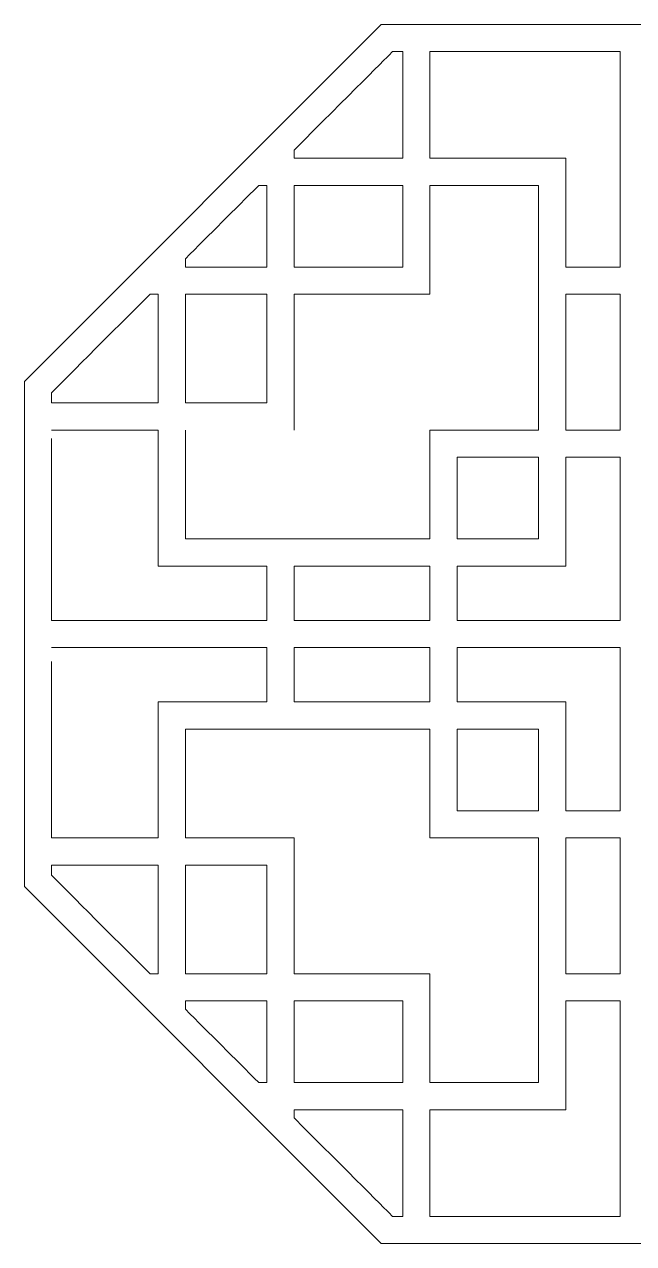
# Model space of a CAD drawing. Header units: centimetres. Extents: x -7.3 to 5.7, y -13.2 to 13.7.
# Drawn here: x -7.33 to -0.8, y -13.25 to -0.2 of the extents above; entities that cross this region are included whole.
import ezdxf

# ---------------------------------------------------------------- set-up
doc = ezdxf.new("R2010")
doc.units = ezdxf.units.CM
doc.header["$MEASUREMENT"] = 0
doc.layers.add('layer 1', color=7, linetype='Continuous')

msp = doc.modelspace()

# ---------------------------------------------------------------- linework, layer by layer
at = {"layer": 'layer 1', "color": 242, "lineweight": 9}
for points, knots in [([(5.72088, -4.02114), (5.72088, -4.02114), (1.89988, -0.20014), (1.89988, -0.20014), (1.89988, -0.20014), (1.89988, -0.20014), (-3.50464, -0.20014), (-3.50464, -0.20014), (-3.50464, -0.20014), (-3.50464, -0.20014), (-7.32564, -4.02114), (-7.32564, -4.02114), (-7.32564, -4.02114), (-7.32564, -4.02114), (-7.32564, -9.42566), (-7.32564, -9.42566), (-7.32564, -9.42566), (-7.32564, -9.42566), (-3.50464, -13.24666), (-3.50464, -13.24666), (-3.50464, -13.24666), (-3.50464, -13.24666), (1.89988, -13.24666), (1.89988, -13.24666), (1.89988, -13.24666), (1.89988, -13.24666), (5.72088, -9.42566), (5.72088, -9.42566), (5.72088, -9.42566), (5.72088, -9.42566), (5.72088, -4.02114), (5.72088, -4.02114), (5.72088, -4.02114), (5.72088, -4.02114), (5.72088, -4.02114), (5.72088, -4.02114)], [0, 0, 0, 0, 0.1, 0.1, 0.1, 0.1, 0.2, 0.2, 0.2, 0.2, 0.3, 0.3, 0.3, 0.3, 0.4, 0.4, 0.4, 0.4, 0.5, 0.5, 0.5, 0.5, 0.6, 0.6, 0.6, 0.6, 0.7, 0.7, 0.7, 0.7, 0.8, 0.8, 0.8, 0.8, 1, 1, 1, 1]), ([(-3.38396, -0.49125), (-3.38396, -0.49125), (-3.37174, -0.49125), (-3.37174, -0.49125), (-3.37174, -0.49125), (-3.37174, -0.49125), (-3.34971, -0.49125), (-3.34971, -0.49125), (-3.34971, -0.49125), (-3.34971, -0.49125), (-3.3171, -0.49125), (-3.3171, -0.49125), (-3.3171, -0.49125), (-3.3171, -0.49125), (-3.2747, -0.49125), (-3.2747, -0.49125), (-3.2747, -0.49125), (-3.2747, -0.49125), (-3.2747, -1.63282), (-3.2747, -1.63282), (-3.2747, -1.63282), (-3.2747, -1.63282), (-4.43829, -1.63282), (-4.43829, -1.63282), (-4.43829, -1.63282), (-4.43829, -1.63282), (-4.43829, -1.54556), (-4.43829, -1.54556), (-4.43829, -1.54556), (-4.43829, -1.54556), (-4.33146, -1.43875), (-4.33146, -1.43875), (-4.33146, -1.43875), (-4.33146, -1.43875), (-4.22872, -1.33601), (-4.22872, -1.33601), (-4.22872, -1.33601), (-4.22872, -1.33601), (-4.13006, -1.23734), (-4.13006, -1.23734), (-4.13006, -1.23734), (-4.13006, -1.23734), (-4.03466, -1.14194), (-4.03466, -1.14194), (-4.03466, -1.14194), (-4.03466, -1.14194), (-3.94496, -1.05142), (-3.94496, -1.05142), (-3.94496, -1.05142), (-3.94496, -1.05142), (-3.85935, -0.96662), (-3.85935, -0.96662), (-3.85935, -0.96662), (-3.85935, -0.96662), (-3.78025, -0.88671), (-3.78025, -0.88671), (-3.78025, -0.88671), (-3.78025, -0.88671), (-3.70605, -0.81332), (-3.70605, -0.81332), (-3.70605, -0.81332), (-3.70605, -0.81332), (-3.63919, -0.74646), (-3.63919, -0.74646), (-3.63919, -0.74646), (-3.63919, -0.74646), (-3.57885, -0.68612), (-3.57885, -0.68612), (-3.57885, -0.68612), (-3.57885, -0.68612), (-3.52503, -0.6323), (-3.52503, -0.6323), (-3.52503, -0.6323), (-3.52503, -0.6323), (-3.48018, -0.58746), (-3.48018, -0.58746), (-3.48018, -0.58746), (-3.48018, -0.58746), (-3.44267, -0.54995), (-3.44267, -0.54995), (-3.44267, -0.54995), (-3.44267, -0.54995), (-3.41414, -0.52141), (-3.41414, -0.52141), (-3.41414, -0.52141), (-3.41414, -0.52141), (-3.39457, -0.50103), (-3.39457, -0.50103), (-3.39457, -0.50103), (-3.39457, -0.50103), (-3.38396, -0.49125), (-3.38396, -0.49125), (-3.38396, -0.49125), (-3.38396, -0.49125), (-3.38396, -0.49125), (-3.38396, -0.49125)], [0, 0, 0, 0, 0.04, 0.04, 0.04, 0.04, 0.08, 0.08, 0.08, 0.08, 0.12, 0.12, 0.12, 0.12, 0.16, 0.16, 0.16, 0.16, 0.2, 0.2, 0.2, 0.2, 0.24, 0.24, 0.24, 0.24, 0.28, 0.28, 0.28, 0.28, 0.32, 0.32, 0.32, 0.32, 0.36, 0.36, 0.36, 0.36, 0.4, 0.4, 0.4, 0.4, 0.44, 0.44, 0.44, 0.44, 0.48, 0.48, 0.48, 0.48, 0.52, 0.52, 0.52, 0.52, 0.56, 0.56, 0.56, 0.56, 0.6, 0.6, 0.6, 0.6, 0.64, 0.64, 0.64, 0.64, 0.68, 0.68, 0.68, 0.68, 0.72, 0.72, 0.72, 0.72, 0.76, 0.76, 0.76, 0.76, 0.8, 0.8, 0.8, 0.8, 0.84, 0.84, 0.84, 0.84, 0.88, 0.88, 0.88, 0.88, 0.92, 0.92, 0.92, 0.92, 1, 1, 1, 1]), ([(-0.94752, -2.7964), (-0.94752, -2.7964), (-1.52972, -2.7964), (-1.52972, -2.7964), (-1.52972, -2.7964), (-1.52972, -2.7964), (-1.52972, -1.63282), (-1.52972, -1.63282), (-1.52972, -1.63282), (-1.52972, -1.63282), (-2.9836, -1.63282), (-2.9836, -1.63282), (-2.9836, -1.63282), (-2.9836, -1.63282), (-2.9836, -0.49125), (-2.9836, -0.49125), (-2.9836, -0.49125), (-2.9836, -0.49125), (-2.89472, -0.49125), (-2.89472, -0.49125), (-2.89472, -0.49125), (-2.89472, -0.49125), (-2.7985, -0.49125), (-2.7985, -0.49125), (-2.7985, -0.49125), (-2.7985, -0.49125), (-2.69576, -0.49125), (-2.69576, -0.49125), (-2.69576, -0.49125), (-2.69576, -0.49125), (-2.58649, -0.49125), (-2.58649, -0.49125), (-2.58649, -0.49125), (-2.58649, -0.49125), (-2.47153, -0.49125), (-2.47153, -0.49125), (-2.47153, -0.49125), (-2.47153, -0.49125), (-2.35085, -0.49125), (-2.35085, -0.49125), (-2.35085, -0.49125), (-2.35085, -0.49125), (-2.22527, -0.49125), (-2.22527, -0.49125), (-2.22527, -0.49125), (-2.22527, -0.49125), (-2.09562, -0.49125), (-2.09562, -0.49125), (-2.09562, -0.49125), (-2.09562, -0.49125), (-1.96189, -0.49125), (-1.96189, -0.49125), (-1.96189, -0.49125), (-1.96189, -0.49125), (-1.82409, -0.49125), (-1.82409, -0.49125), (-1.82409, -0.49125), (-1.82409, -0.49125), (-1.68302, -0.49125), (-1.68302, -0.49125), (-1.68302, -0.49125), (-1.68302, -0.49125), (-1.53951, -0.49125), (-1.53951, -0.49125), (-1.53951, -0.49125), (-1.53951, -0.49125), (-1.39437, -0.49125), (-1.39437, -0.49125), (-1.39437, -0.49125), (-1.39437, -0.49125), (-1.24678, -0.49125), (-1.24678, -0.49125), (-1.24678, -0.49125), (-1.24678, -0.49125), (-1.09756, -0.49125), (-1.09756, -0.49125), (-1.09756, -0.49125), (-1.09756, -0.49125), (-0.94752, -0.49125), (-0.94752, -0.49125), (-0.94752, -0.49125), (-0.94752, -0.49125), (-0.94752, -2.7964), (-0.94752, -2.7964), (-0.94752, -2.7964), (-0.94752, -2.7964), (-0.94752, -2.7964), (-0.94752, -2.7964)], [0, 0, 0, 0, 0.04347826, 0.04347826, 0.04347826, 0.04347826, 0.08695652, 0.08695652, 0.08695652, 0.08695652, 0.13043478, 0.13043478, 0.13043478, 0.13043478, 0.17391304, 0.17391304, 0.17391304, 0.17391304, 0.2173913, 0.2173913, 0.2173913, 0.2173913, 0.26086957, 0.26086957, 0.26086957, 0.26086957, 0.30434783, 0.30434783, 0.30434783, 0.30434783, 0.34782609, 0.34782609, 0.34782609, 0.34782609, 0.39130435, 0.39130435, 0.39130435, 0.39130435, 0.43478261, 0.43478261, 0.43478261, 0.43478261, 0.47826087, 0.47826087, 0.47826087, 0.47826087, 0.52173913, 0.52173913, 0.52173913, 0.52173913, 0.56521739, 0.56521739, 0.56521739, 0.56521739, 0.60869565, 0.60869565, 0.60869565, 0.60869565, 0.65217391, 0.65217391, 0.65217391, 0.65217391, 0.69565217, 0.69565217, 0.69565217, 0.69565217, 0.73913043, 0.73913043, 0.73913043, 0.73913043, 0.7826087, 0.7826087, 0.7826087, 0.7826087, 0.82608696, 0.82608696, 0.82608696, 0.82608696, 0.86956522, 0.86956522, 0.86956522, 0.86956522, 0.91304348, 0.91304348, 0.91304348, 0.91304348, 1, 1, 1, 1]), ([(-4.81664, -1.92391), (-4.81664, -1.92391), (-4.72938, -1.92391), (-4.72938, -1.92391), (-4.72938, -1.92391), (-4.72938, -1.92391), (-4.72938, -2.7964), (-4.72938, -2.7964), (-4.72938, -2.7964), (-4.72938, -2.7964), (-5.60187, -2.7964), (-5.60187, -2.7964), (-5.60187, -2.7964), (-5.60187, -2.7964), (-5.60187, -2.70915), (-5.60187, -2.70915), (-5.60187, -2.70915), (-5.60187, -2.70915), (-5.55294, -2.66023), (-5.55294, -2.66023), (-5.55294, -2.66023), (-5.55294, -2.66023), (-5.50484, -2.6113), (-5.50484, -2.6113), (-5.50484, -2.6113), (-5.50484, -2.6113), (-5.45592, -2.56238), (-5.45592, -2.56238), (-5.45592, -2.56238), (-5.45592, -2.56238), (-5.40617, -2.51346), (-5.40617, -2.51346), (-5.40617, -2.51346), (-5.40617, -2.51346), (-5.35725, -2.46453), (-5.35725, -2.46453), (-5.35725, -2.46453), (-5.35725, -2.46453), (-5.30832, -2.41478), (-5.30832, -2.41478), (-5.30832, -2.41478), (-5.30832, -2.41478), (-5.25859, -2.36586), (-5.25859, -2.36586), (-5.25859, -2.36586), (-5.25859, -2.36586), (-5.20966, -2.31613), (-5.20966, -2.31613), (-5.20966, -2.31613), (-5.20966, -2.31613), (-5.15992, -2.2672), (-5.15992, -2.2672), (-5.15992, -2.2672), (-5.15992, -2.2672), (-5.11018, -2.21746), (-5.11018, -2.21746), (-5.11018, -2.21746), (-5.11018, -2.21746), (-5.06126, -2.16853), (-5.06126, -2.16853), (-5.06126, -2.16853), (-5.06126, -2.16853), (-5.01234, -2.1188), (-5.01234, -2.1188), (-5.01234, -2.1188), (-5.01234, -2.1188), (-4.96341, -2.06987), (-4.96341, -2.06987), (-4.96341, -2.06987), (-4.96341, -2.06987), (-4.91449, -2.02095), (-4.91449, -2.02095), (-4.91449, -2.02095), (-4.91449, -2.02095), (-4.86556, -1.97283), (-4.86556, -1.97283), (-4.86556, -1.97283), (-4.86556, -1.97283), (-4.81664, -1.92391), (-4.81664, -1.92391), (-4.81664, -1.92391), (-4.81664, -1.92391), (-4.81664, -1.92391), (-4.81664, -1.92391)], [0, 0, 0, 0, 0.04545455, 0.04545455, 0.04545455, 0.04545455, 0.09090909, 0.09090909, 0.09090909, 0.09090909, 0.13636364, 0.13636364, 0.13636364, 0.13636364, 0.18181818, 0.18181818, 0.18181818, 0.18181818, 0.22727273, 0.22727273, 0.22727273, 0.22727273, 0.27272727, 0.27272727, 0.27272727, 0.27272727, 0.31818182, 0.31818182, 0.31818182, 0.31818182, 0.36363636, 0.36363636, 0.36363636, 0.36363636, 0.40909091, 0.40909091, 0.40909091, 0.40909091, 0.45454545, 0.45454545, 0.45454545, 0.45454545, 0.5, 0.5, 0.5, 0.5, 0.54545455, 0.54545455, 0.54545455, 0.54545455, 0.59090909, 0.59090909, 0.59090909, 0.59090909, 0.63636364, 0.63636364, 0.63636364, 0.63636364, 0.68181818, 0.68181818, 0.68181818, 0.68181818, 0.72727273, 0.72727273, 0.72727273, 0.72727273, 0.77272727, 0.77272727, 0.77272727, 0.77272727, 0.81818182, 0.81818182, 0.81818182, 0.81818182, 0.86363636, 0.86363636, 0.86363636, 0.86363636, 0.90909091, 0.90909091, 0.90909091, 0.90909091, 1, 1, 1, 1]), ([(-4.43829, -4.54219), (-4.43829, -4.54219), (-4.43829, -4.54219), (-4.43829, -4.54219), (-4.43829, -4.54219), (-4.43829, -4.54219), (-4.43829, -3.0875), (-4.43829, -3.0875), (-4.43829, -3.0875), (-4.43829, -3.0875), (-2.9836, -3.0875), (-2.9836, -3.0875), (-2.9836, -3.0875), (-2.9836, -3.0875), (-2.9836, -1.92391), (-2.9836, -1.92391), (-2.9836, -1.92391), (-2.9836, -1.92391), (-1.82083, -1.92391), (-1.82083, -1.92391), (-1.82083, -1.92391), (-1.82083, -1.92391), (-1.82083, -4.54219), (-1.82083, -4.54219), (-1.82083, -4.54219), (-1.82083, -4.54219), (-2.9836, -4.54219), (-2.9836, -4.54219), (-2.9836, -4.54219), (-2.9836, -4.54219), (-2.9836, -5.70496), (-2.9836, -5.70496), (-2.9836, -5.70496), (-2.9836, -5.70496), (-5.60187, -5.70496), (-5.60187, -5.70496), (-5.60187, -5.70496), (-5.60187, -5.70496), (-5.60187, -4.54219), (-5.60187, -4.54219)], [0, 0, 0, 0, 0.09090909, 0.09090909, 0.09090909, 0.09090909, 0.18181818, 0.18181818, 0.18181818, 0.18181818, 0.27272727, 0.27272727, 0.27272727, 0.27272727, 0.36363636, 0.36363636, 0.36363636, 0.36363636, 0.45454545, 0.45454545, 0.45454545, 0.45454545, 0.54545455, 0.54545455, 0.54545455, 0.54545455, 0.63636364, 0.63636364, 0.63636364, 0.63636364, 0.72727273, 0.72727273, 0.72727273, 0.72727273, 0.81818182, 0.81818182, 0.81818182, 0.81818182, 1, 1, 1, 1]), ([(-4.43829, -1.92391), (-4.43829, -1.92391), (-3.2747, -1.92391), (-3.2747, -1.92391), (-3.2747, -1.92391), (-3.2747, -1.92391), (-3.2747, -2.7964), (-3.2747, -2.7964), (-3.2747, -2.7964), (-3.2747, -2.7964), (-4.43829, -2.7964), (-4.43829, -2.7964), (-4.43829, -2.7964), (-4.43829, -2.7964), (-4.43829, -1.92391), (-4.43829, -1.92391), (-4.43829, -1.92391), (-4.43829, -1.92391), (-4.43829, -1.92391), (-4.43829, -1.92391)], [0, 0, 0, 0, 0.16666667, 0.16666667, 0.16666667, 0.16666667, 0.33333333, 0.33333333, 0.33333333, 0.33333333, 0.5, 0.5, 0.5, 0.5, 0.66666667, 0.66666667, 0.66666667, 0.66666667, 1, 1, 1, 1]), ([(-7.03455, -4.14182), (-7.03455, -4.14182), (-7.02476, -4.13122), (-7.02476, -4.13122), (-7.02476, -4.13122), (-7.02476, -4.13122), (-7.00437, -4.11165), (-7.00437, -4.11165), (-7.00437, -4.11165), (-7.00437, -4.11165), (-6.97584, -4.08311), (-6.97584, -4.08311), (-6.97584, -4.08311), (-6.97584, -4.08311), (-6.93833, -4.0456), (-6.93833, -4.0456), (-6.93833, -4.0456), (-6.93833, -4.0456), (-6.89347, -3.99994), (-6.89347, -3.99994), (-6.89347, -3.99994), (-6.89347, -3.99994), (-6.83966, -3.94694), (-6.83966, -3.94694), (-6.83966, -3.94694), (-6.83966, -3.94694), (-6.77932, -3.8866), (-6.77932, -3.8866), (-6.77932, -3.8866), (-6.77932, -3.8866), (-6.71245, -3.81974), (-6.71245, -3.81974), (-6.71245, -3.81974), (-6.71245, -3.81974), (-6.63907, -3.74553), (-6.63907, -3.74553), (-6.63907, -3.74553), (-6.63907, -3.74553), (-6.55916, -3.66644), (-6.55916, -3.66644), (-6.55916, -3.66644), (-6.55916, -3.66644), (-6.47435, -3.58082), (-6.47435, -3.58082), (-6.47435, -3.58082), (-6.47435, -3.58082), (-6.38385, -3.49112), (-6.38385, -3.49112), (-6.38385, -3.49112), (-6.38385, -3.49112), (-6.28844, -3.39573), (-6.28844, -3.39573), (-6.28844, -3.39573), (-6.28844, -3.39573), (-6.18978, -3.29706), (-6.18978, -3.29706), (-6.18978, -3.29706), (-6.18978, -3.29706), (-6.08704, -3.19351), (-6.08704, -3.19351), (-6.08704, -3.19351), (-6.08704, -3.19351), (-5.98022, -3.0875), (-5.98022, -3.0875), (-5.98022, -3.0875), (-5.98022, -3.0875), (-5.89298, -3.0875), (-5.89298, -3.0875), (-5.89298, -3.0875), (-5.89298, -3.0875), (-5.89298, -4.25108), (-5.89298, -4.25108), (-5.89298, -4.25108), (-5.89298, -4.25108), (-7.03455, -4.25108), (-7.03455, -4.25108), (-7.03455, -4.25108), (-7.03455, -4.25108), (-7.03455, -4.20868), (-7.03455, -4.20868), (-7.03455, -4.20868), (-7.03455, -4.20868), (-7.03455, -4.17607), (-7.03455, -4.17607), (-7.03455, -4.17607), (-7.03455, -4.17607), (-7.03455, -4.15406), (-7.03455, -4.15406), (-7.03455, -4.15406), (-7.03455, -4.15406), (-7.03455, -4.14182), (-7.03455, -4.14182), (-7.03455, -4.14182), (-7.03455, -4.14182), (-7.03455, -4.14182), (-7.03455, -4.14182)], [0, 0, 0, 0, 0.04, 0.04, 0.04, 0.04, 0.08, 0.08, 0.08, 0.08, 0.12, 0.12, 0.12, 0.12, 0.16, 0.16, 0.16, 0.16, 0.2, 0.2, 0.2, 0.2, 0.24, 0.24, 0.24, 0.24, 0.28, 0.28, 0.28, 0.28, 0.32, 0.32, 0.32, 0.32, 0.36, 0.36, 0.36, 0.36, 0.4, 0.4, 0.4, 0.4, 0.44, 0.44, 0.44, 0.44, 0.48, 0.48, 0.48, 0.48, 0.52, 0.52, 0.52, 0.52, 0.56, 0.56, 0.56, 0.56, 0.6, 0.6, 0.6, 0.6, 0.64, 0.64, 0.64, 0.64, 0.68, 0.68, 0.68, 0.68, 0.72, 0.72, 0.72, 0.72, 0.76, 0.76, 0.76, 0.76, 0.8, 0.8, 0.8, 0.8, 0.84, 0.84, 0.84, 0.84, 0.88, 0.88, 0.88, 0.88, 0.92, 0.92, 0.92, 0.92, 1, 1, 1, 1]), ([(-4.72938, -4.25108), (-4.72938, -4.25108), (-5.60187, -4.25108), (-5.60187, -4.25108), (-5.60187, -4.25108), (-5.60187, -4.25108), (-5.60187, -3.0875), (-5.60187, -3.0875), (-5.60187, -3.0875), (-5.60187, -3.0875), (-4.72938, -3.0875), (-4.72938, -3.0875), (-4.72938, -3.0875), (-4.72938, -3.0875), (-4.72938, -4.25108), (-4.72938, -4.25108), (-4.72938, -4.25108), (-4.72938, -4.25108), (-4.72938, -4.25108), (-4.72938, -4.25108)], [0, 0, 0, 0, 0.16666667, 0.16666667, 0.16666667, 0.16666667, 0.33333333, 0.33333333, 0.33333333, 0.33333333, 0.5, 0.5, 0.5, 0.5, 0.66666667, 0.66666667, 0.66666667, 0.66666667, 1, 1, 1, 1]), ([(-0.94752, -4.54219), (-0.94752, -4.54219), (-1.52972, -4.54219), (-1.52972, -4.54219), (-1.52972, -4.54219), (-1.52972, -4.54219), (-1.52972, -3.0875), (-1.52972, -3.0875), (-1.52972, -3.0875), (-1.52972, -3.0875), (-0.94752, -3.0875), (-0.94752, -3.0875), (-0.94752, -3.0875), (-0.94752, -3.0875), (-0.94752, -4.54219), (-0.94752, -4.54219), (-0.94752, -4.54219), (-0.94752, -4.54219), (-0.94752, -4.54219), (-0.94752, -4.54219)], [0, 0, 0, 0, 0.16666667, 0.16666667, 0.16666667, 0.16666667, 0.33333333, 0.33333333, 0.33333333, 0.33333333, 0.5, 0.5, 0.5, 0.5, 0.66666667, 0.66666667, 0.66666667, 0.66666667, 1, 1, 1, 1]), ([(-7.03455, -4.54219), (-7.03455, -4.54219), (-5.89298, -4.54219), (-5.89298, -4.54219), (-5.89298, -4.54219), (-5.89298, -4.54219), (-5.89298, -5.99605), (-5.89298, -5.99605), (-5.89298, -5.99605), (-5.89298, -5.99605), (-4.72938, -5.99605), (-4.72938, -5.99605), (-4.72938, -5.99605), (-4.72938, -5.99605), (-4.72938, -6.57826), (-4.72938, -6.57826), (-4.72938, -6.57826), (-4.72938, -6.57826), (-7.03455, -6.57826), (-7.03455, -6.57826), (-7.03455, -6.57826), (-7.03455, -6.57826), (-7.03455, -6.42822), (-7.03455, -6.42822), (-7.03455, -6.42822), (-7.03455, -6.42822), (-7.03455, -6.27901), (-7.03455, -6.27901), (-7.03455, -6.27901), (-7.03455, -6.27901), (-7.03455, -6.13141), (-7.03455, -6.13141), (-7.03455, -6.13141), (-7.03455, -6.13141), (-7.03455, -5.98627), (-7.03455, -5.98627), (-7.03455, -5.98627), (-7.03455, -5.98627), (-7.03455, -5.84276), (-7.03455, -5.84276), (-7.03455, -5.84276), (-7.03455, -5.84276), (-7.03455, -5.7017), (-7.03455, -5.7017), (-7.03455, -5.7017), (-7.03455, -5.7017), (-7.03455, -5.56389), (-7.03455, -5.56389), (-7.03455, -5.56389), (-7.03455, -5.56389), (-7.03455, -5.43016), (-7.03455, -5.43016), (-7.03455, -5.43016), (-7.03455, -5.43016), (-7.03455, -5.30052), (-7.03455, -5.30052), (-7.03455, -5.30052), (-7.03455, -5.30052), (-7.03455, -5.17495), (-7.03455, -5.17495), (-7.03455, -5.17495), (-7.03455, -5.17495), (-7.03455, -5.05427), (-7.03455, -5.05427), (-7.03455, -5.05427), (-7.03455, -5.05427), (-7.03455, -4.93929), (-7.03455, -4.93929), (-7.03455, -4.93929), (-7.03455, -4.93929), (-7.03455, -4.83002), (-7.03455, -4.83002), (-7.03455, -4.83002), (-7.03455, -4.83002), (-7.03455, -4.72728), (-7.03455, -4.72728), (-7.03455, -4.72728), (-7.03455, -4.72728), (-7.03455, -4.63106), (-7.03455, -4.63106)], [0, 0, 0, 0, 0.04761905, 0.04761905, 0.04761905, 0.04761905, 0.0952381, 0.0952381, 0.0952381, 0.0952381, 0.14285714, 0.14285714, 0.14285714, 0.14285714, 0.19047619, 0.19047619, 0.19047619, 0.19047619, 0.23809524, 0.23809524, 0.23809524, 0.23809524, 0.28571429, 0.28571429, 0.28571429, 0.28571429, 0.33333333, 0.33333333, 0.33333333, 0.33333333, 0.38095238, 0.38095238, 0.38095238, 0.38095238, 0.42857143, 0.42857143, 0.42857143, 0.42857143, 0.47619048, 0.47619048, 0.47619048, 0.47619048, 0.52380952, 0.52380952, 0.52380952, 0.52380952, 0.57142857, 0.57142857, 0.57142857, 0.57142857, 0.61904762, 0.61904762, 0.61904762, 0.61904762, 0.66666667, 0.66666667, 0.66666667, 0.66666667, 0.71428571, 0.71428571, 0.71428571, 0.71428571, 0.76190476, 0.76190476, 0.76190476, 0.76190476, 0.80952381, 0.80952381, 0.80952381, 0.80952381, 0.85714286, 0.85714286, 0.85714286, 0.85714286, 0.9047619, 0.9047619, 0.9047619, 0.9047619, 1, 1, 1, 1]), ([(-1.52972, -5.99605), (-1.52972, -5.99605), (-1.52972, -5.99605), (-1.52972, -5.99605), (-1.52972, -5.99605), (-1.52972, -5.99605), (-1.52972, -4.83247), (-1.52972, -4.83247), (-1.52972, -4.83247), (-1.52972, -4.83247), (-0.94752, -4.83247), (-0.94752, -4.83247), (-0.94752, -4.83247), (-0.94752, -4.83247), (-0.94752, -6.57826), (-0.94752, -6.57826), (-0.94752, -6.57826), (-0.94752, -6.57826), (-2.69332, -6.57826), (-2.69332, -6.57826), (-2.69332, -6.57826), (-2.69332, -6.57826), (-2.69332, -5.99605), (-2.69332, -5.99605), (-2.69332, -5.99605), (-2.69332, -5.99605), (-1.52972, -5.99605), (-1.52972, -5.99605), (-1.52972, -5.99605), (-1.52972, -5.99605), (-1.52972, -5.99605), (-1.52972, -5.99605)], [0, 0, 0, 0, 0.11111111, 0.11111111, 0.11111111, 0.11111111, 0.22222222, 0.22222222, 0.22222222, 0.22222222, 0.33333333, 0.33333333, 0.33333333, 0.33333333, 0.44444444, 0.44444444, 0.44444444, 0.44444444, 0.55555556, 0.55555556, 0.55555556, 0.55555556, 0.66666667, 0.66666667, 0.66666667, 0.66666667, 0.77777778, 0.77777778, 0.77777778, 0.77777778, 1, 1, 1, 1]), ([(-2.69332, -5.70496), (-2.69332, -5.70496), (-2.69332, -4.83247), (-2.69332, -4.83247), (-2.69332, -4.83247), (-2.69332, -4.83247), (-1.82083, -4.83247), (-1.82083, -4.83247), (-1.82083, -4.83247), (-1.82083, -4.83247), (-1.82083, -5.70496), (-1.82083, -5.70496), (-1.82083, -5.70496), (-1.82083, -5.70496), (-2.69332, -5.70496), (-2.69332, -5.70496), (-2.69332, -5.70496), (-2.69332, -5.70496), (-2.69332, -5.70496), (-2.69332, -5.70496)], [0, 0, 0, 0, 0.16666667, 0.16666667, 0.16666667, 0.16666667, 0.33333333, 0.33333333, 0.33333333, 0.33333333, 0.5, 0.5, 0.5, 0.5, 0.66666667, 0.66666667, 0.66666667, 0.66666667, 1, 1, 1, 1]), ([(-2.9836, -5.99605), (-2.9836, -5.99605), (-2.9836, -6.57826), (-2.9836, -6.57826), (-2.9836, -6.57826), (-2.9836, -6.57826), (-4.43829, -6.57826), (-4.43829, -6.57826), (-4.43829, -6.57826), (-4.43829, -6.57826), (-4.43829, -5.99605), (-4.43829, -5.99605), (-4.43829, -5.99605), (-4.43829, -5.99605), (-2.9836, -5.99605), (-2.9836, -5.99605), (-2.9836, -5.99605), (-2.9836, -5.99605), (-2.9836, -5.99605), (-2.9836, -5.99605)], [0, 0, 0, 0, 0.16666667, 0.16666667, 0.16666667, 0.16666667, 0.33333333, 0.33333333, 0.33333333, 0.33333333, 0.5, 0.5, 0.5, 0.5, 0.66666667, 0.66666667, 0.66666667, 0.66666667, 1, 1, 1, 1]), ([(-7.03455, -6.86854), (-7.03455, -6.86854), (-4.72938, -6.86854), (-4.72938, -6.86854), (-4.72938, -6.86854), (-4.72938, -6.86854), (-4.72938, -7.45074), (-4.72938, -7.45074), (-4.72938, -7.45074), (-4.72938, -7.45074), (-5.89298, -7.45074), (-5.89298, -7.45074), (-5.89298, -7.45074), (-5.89298, -7.45074), (-5.89298, -8.90462), (-5.89298, -8.90462), (-5.89298, -8.90462), (-5.89298, -8.90462), (-7.03455, -8.90462), (-7.03455, -8.90462), (-7.03455, -8.90462), (-7.03455, -8.90462), (-7.03455, -8.81573), (-7.03455, -8.81573), (-7.03455, -8.81573), (-7.03455, -8.81573), (-7.03455, -8.71952), (-7.03455, -8.71952), (-7.03455, -8.71952), (-7.03455, -8.71952), (-7.03455, -8.61677), (-7.03455, -8.61677), (-7.03455, -8.61677), (-7.03455, -8.61677), (-7.03455, -8.50751), (-7.03455, -8.50751), (-7.03455, -8.50751), (-7.03455, -8.50751), (-7.03455, -8.39254), (-7.03455, -8.39254), (-7.03455, -8.39254), (-7.03455, -8.39254), (-7.03455, -8.27186), (-7.03455, -8.27186), (-7.03455, -8.27186), (-7.03455, -8.27186), (-7.03455, -8.14629), (-7.03455, -8.14629), (-7.03455, -8.14629), (-7.03455, -8.14629), (-7.03455, -8.01663), (-7.03455, -8.01663), (-7.03455, -8.01663), (-7.03455, -8.01663), (-7.03455, -7.88291), (-7.03455, -7.88291), (-7.03455, -7.88291), (-7.03455, -7.88291), (-7.03455, -7.74511), (-7.03455, -7.74511), (-7.03455, -7.74511), (-7.03455, -7.74511), (-7.03455, -7.60404), (-7.03455, -7.60404), (-7.03455, -7.60404), (-7.03455, -7.60404), (-7.03455, -7.46053), (-7.03455, -7.46053), (-7.03455, -7.46053), (-7.03455, -7.46053), (-7.03455, -7.31538), (-7.03455, -7.31538), (-7.03455, -7.31538), (-7.03455, -7.31538), (-7.03455, -7.1678), (-7.03455, -7.1678), (-7.03455, -7.1678), (-7.03455, -7.1678), (-7.03455, -7.01858), (-7.03455, -7.01858)], [0, 0, 0, 0, 0.04761905, 0.04761905, 0.04761905, 0.04761905, 0.0952381, 0.0952381, 0.0952381, 0.0952381, 0.14285714, 0.14285714, 0.14285714, 0.14285714, 0.19047619, 0.19047619, 0.19047619, 0.19047619, 0.23809524, 0.23809524, 0.23809524, 0.23809524, 0.28571429, 0.28571429, 0.28571429, 0.28571429, 0.33333333, 0.33333333, 0.33333333, 0.33333333, 0.38095238, 0.38095238, 0.38095238, 0.38095238, 0.42857143, 0.42857143, 0.42857143, 0.42857143, 0.47619048, 0.47619048, 0.47619048, 0.47619048, 0.52380952, 0.52380952, 0.52380952, 0.52380952, 0.57142857, 0.57142857, 0.57142857, 0.57142857, 0.61904762, 0.61904762, 0.61904762, 0.61904762, 0.66666667, 0.66666667, 0.66666667, 0.66666667, 0.71428571, 0.71428571, 0.71428571, 0.71428571, 0.76190476, 0.76190476, 0.76190476, 0.76190476, 0.80952381, 0.80952381, 0.80952381, 0.80952381, 0.85714286, 0.85714286, 0.85714286, 0.85714286, 0.9047619, 0.9047619, 0.9047619, 0.9047619, 1, 1, 1, 1]), ([(-2.9836, -6.86854), (-2.9836, -6.86854), (-2.9836, -7.45074), (-2.9836, -7.45074), (-2.9836, -7.45074), (-2.9836, -7.45074), (-4.43829, -7.45074), (-4.43829, -7.45074), (-4.43829, -7.45074), (-4.43829, -7.45074), (-4.43829, -6.86854), (-4.43829, -6.86854), (-4.43829, -6.86854), (-4.43829, -6.86854), (-2.9836, -6.86854), (-2.9836, -6.86854), (-2.9836, -6.86854), (-2.9836, -6.86854), (-2.9836, -6.86854), (-2.9836, -6.86854)], [0, 0, 0, 0, 0.16666667, 0.16666667, 0.16666667, 0.16666667, 0.33333333, 0.33333333, 0.33333333, 0.33333333, 0.5, 0.5, 0.5, 0.5, 0.66666667, 0.66666667, 0.66666667, 0.66666667, 1, 1, 1, 1]), ([(-1.52972, -7.45074), (-1.52972, -7.45074), (-1.52972, -7.45074), (-1.52972, -7.45074), (-1.52972, -7.45074), (-1.52972, -7.45074), (-2.69332, -7.45074), (-2.69332, -7.45074), (-2.69332, -7.45074), (-2.69332, -7.45074), (-2.69332, -6.86854), (-2.69332, -6.86854), (-2.69332, -6.86854), (-2.69332, -6.86854), (-0.94752, -6.86854), (-0.94752, -6.86854), (-0.94752, -6.86854), (-0.94752, -6.86854), (-0.94752, -8.61433), (-0.94752, -8.61433), (-0.94752, -8.61433), (-0.94752, -8.61433), (-1.52972, -8.61433), (-1.52972, -8.61433), (-1.52972, -8.61433), (-1.52972, -8.61433), (-1.52972, -7.45074), (-1.52972, -7.45074), (-1.52972, -7.45074), (-1.52972, -7.45074), (-1.52972, -7.45074), (-1.52972, -7.45074)], [0, 0, 0, 0, 0.11111111, 0.11111111, 0.11111111, 0.11111111, 0.22222222, 0.22222222, 0.22222222, 0.22222222, 0.33333333, 0.33333333, 0.33333333, 0.33333333, 0.44444444, 0.44444444, 0.44444444, 0.44444444, 0.55555556, 0.55555556, 0.55555556, 0.55555556, 0.66666667, 0.66666667, 0.66666667, 0.66666667, 0.77777778, 0.77777778, 0.77777778, 0.77777778, 1, 1, 1, 1]), ([(-2.9836, -10.35931), (-2.9836, -10.35931), (-2.9836, -10.35931), (-2.9836, -10.35931), (-2.9836, -10.35931), (-2.9836, -10.35931), (-4.43829, -10.35931), (-4.43829, -10.35931), (-4.43829, -10.35931), (-4.43829, -10.35931), (-4.43829, -8.90462), (-4.43829, -8.90462), (-4.43829, -8.90462), (-4.43829, -8.90462), (-5.60187, -8.90462), (-5.60187, -8.90462), (-5.60187, -8.90462), (-5.60187, -8.90462), (-5.60187, -7.74185), (-5.60187, -7.74185), (-5.60187, -7.74185), (-5.60187, -7.74185), (-2.9836, -7.74185), (-2.9836, -7.74185), (-2.9836, -7.74185), (-2.9836, -7.74185), (-2.9836, -8.90462), (-2.9836, -8.90462), (-2.9836, -8.90462), (-2.9836, -8.90462), (-1.82083, -8.90462), (-1.82083, -8.90462), (-1.82083, -8.90462), (-1.82083, -8.90462), (-1.82083, -11.52289), (-1.82083, -11.52289), (-1.82083, -11.52289), (-1.82083, -11.52289), (-2.9836, -11.52289), (-2.9836, -11.52289), (-2.9836, -11.52289), (-2.9836, -11.52289), (-2.9836, -10.35931), (-2.9836, -10.35931), (-2.9836, -10.35931), (-2.9836, -10.35931), (-2.9836, -10.35931), (-2.9836, -10.35931)], [0, 0, 0, 0, 0.07692308, 0.07692308, 0.07692308, 0.07692308, 0.15384615, 0.15384615, 0.15384615, 0.15384615, 0.23076923, 0.23076923, 0.23076923, 0.23076923, 0.30769231, 0.30769231, 0.30769231, 0.30769231, 0.38461538, 0.38461538, 0.38461538, 0.38461538, 0.46153846, 0.46153846, 0.46153846, 0.46153846, 0.53846154, 0.53846154, 0.53846154, 0.53846154, 0.61538462, 0.61538462, 0.61538462, 0.61538462, 0.69230769, 0.69230769, 0.69230769, 0.69230769, 0.76923077, 0.76923077, 0.76923077, 0.76923077, 0.84615385, 0.84615385, 0.84615385, 0.84615385, 1, 1, 1, 1]), ([(-1.82083, -8.61433), (-1.82083, -8.61433), (-2.69332, -8.61433), (-2.69332, -8.61433), (-2.69332, -8.61433), (-2.69332, -8.61433), (-2.69332, -7.74185), (-2.69332, -7.74185), (-2.69332, -7.74185), (-2.69332, -7.74185), (-1.82083, -7.74185), (-1.82083, -7.74185), (-1.82083, -7.74185), (-1.82083, -7.74185), (-1.82083, -8.61433), (-1.82083, -8.61433), (-1.82083, -8.61433), (-1.82083, -8.61433), (-1.82083, -8.61433), (-1.82083, -8.61433)], [0, 0, 0, 0, 0.16666667, 0.16666667, 0.16666667, 0.16666667, 0.33333333, 0.33333333, 0.33333333, 0.33333333, 0.5, 0.5, 0.5, 0.5, 0.66666667, 0.66666667, 0.66666667, 0.66666667, 1, 1, 1, 1]), ([(-1.52972, -8.90462), (-1.52972, -8.90462), (-0.94752, -8.90462), (-0.94752, -8.90462), (-0.94752, -8.90462), (-0.94752, -8.90462), (-0.94752, -10.35931), (-0.94752, -10.35931), (-0.94752, -10.35931), (-0.94752, -10.35931), (-1.52972, -10.35931), (-1.52972, -10.35931), (-1.52972, -10.35931), (-1.52972, -10.35931), (-1.52972, -8.90462), (-1.52972, -8.90462), (-1.52972, -8.90462), (-1.52972, -8.90462), (-1.52972, -8.90462), (-1.52972, -8.90462)], [0, 0, 0, 0, 0.16666667, 0.16666667, 0.16666667, 0.16666667, 0.33333333, 0.33333333, 0.33333333, 0.33333333, 0.5, 0.5, 0.5, 0.5, 0.66666667, 0.66666667, 0.66666667, 0.66666667, 1, 1, 1, 1]), ([(-7.03455, -9.30498), (-7.03455, -9.30498), (-7.03455, -9.29275), (-7.03455, -9.29275), (-7.03455, -9.29275), (-7.03455, -9.29275), (-7.03455, -9.26992), (-7.03455, -9.26992), (-7.03455, -9.26992), (-7.03455, -9.26992), (-7.03455, -9.23812), (-7.03455, -9.23812), (-7.03455, -9.23812), (-7.03455, -9.23812), (-7.03455, -9.19571), (-7.03455, -9.19571), (-7.03455, -9.19571), (-7.03455, -9.19571), (-5.89215, -9.19571), (-5.89215, -9.19571), (-5.89215, -9.19571), (-5.89215, -9.19571), (-5.89298, -10.35931), (-5.89298, -10.35931), (-5.89298, -10.35931), (-5.89298, -10.35931), (-5.98022, -10.35931), (-5.98022, -10.35931), (-5.98022, -10.35931), (-5.98022, -10.35931), (-6.08622, -10.2533), (-6.08622, -10.2533), (-6.08622, -10.2533), (-6.08622, -10.2533), (-6.18978, -10.14974), (-6.18978, -10.14974), (-6.18978, -10.14974), (-6.18978, -10.14974), (-6.28844, -10.05108), (-6.28844, -10.05108), (-6.28844, -10.05108), (-6.28844, -10.05108), (-6.38385, -9.95567), (-6.38385, -9.95567), (-6.38385, -9.95567), (-6.38385, -9.95567), (-6.47355, -9.86598), (-6.47355, -9.86598), (-6.47355, -9.86598), (-6.47355, -9.86598), (-6.55916, -9.78037), (-6.55916, -9.78037), (-6.55916, -9.78037), (-6.55916, -9.78037), (-6.63907, -9.70127), (-6.63907, -9.70127), (-6.63907, -9.70127), (-6.63907, -9.70127), (-6.71245, -9.62707), (-6.71245, -9.62707), (-6.71245, -9.62707), (-6.71245, -9.62707), (-6.77932, -9.56021), (-6.77932, -9.56021), (-6.77932, -9.56021), (-6.77932, -9.56021), (-6.83966, -9.49987), (-6.83966, -9.49987), (-6.83966, -9.49987), (-6.83966, -9.49987), (-6.89347, -9.44686), (-6.89347, -9.44686), (-6.89347, -9.44686), (-6.89347, -9.44686), (-6.93833, -9.4012), (-6.93833, -9.4012), (-6.93833, -9.4012), (-6.93833, -9.4012), (-6.97584, -9.36369), (-6.97584, -9.36369), (-6.97584, -9.36369), (-6.97584, -9.36369), (-7.00437, -9.33516), (-7.00437, -9.33516), (-7.00437, -9.33516), (-7.00437, -9.33516), (-7.02476, -9.31559), (-7.02476, -9.31559), (-7.02476, -9.31559), (-7.02476, -9.31559), (-7.03455, -9.30498), (-7.03455, -9.30498), (-7.03455, -9.30498), (-7.03455, -9.30498), (-7.03455, -9.30498), (-7.03455, -9.30498)], [0, 0, 0, 0, 0.04, 0.04, 0.04, 0.04, 0.08, 0.08, 0.08, 0.08, 0.12, 0.12, 0.12, 0.12, 0.16, 0.16, 0.16, 0.16, 0.2, 0.2, 0.2, 0.2, 0.24, 0.24, 0.24, 0.24, 0.28, 0.28, 0.28, 0.28, 0.32, 0.32, 0.32, 0.32, 0.36, 0.36, 0.36, 0.36, 0.4, 0.4, 0.4, 0.4, 0.44, 0.44, 0.44, 0.44, 0.48, 0.48, 0.48, 0.48, 0.52, 0.52, 0.52, 0.52, 0.56, 0.56, 0.56, 0.56, 0.6, 0.6, 0.6, 0.6, 0.64, 0.64, 0.64, 0.64, 0.68, 0.68, 0.68, 0.68, 0.72, 0.72, 0.72, 0.72, 0.76, 0.76, 0.76, 0.76, 0.8, 0.8, 0.8, 0.8, 0.84, 0.84, 0.84, 0.84, 0.88, 0.88, 0.88, 0.88, 0.92, 0.92, 0.92, 0.92, 1, 1, 1, 1]), ([(-4.72938, -10.35931), (-4.72938, -10.35931), (-5.60187, -10.35931), (-5.60187, -10.35931), (-5.60187, -10.35931), (-5.60187, -10.35931), (-5.60187, -9.19571), (-5.60187, -9.19571), (-5.60187, -9.19571), (-5.60187, -9.19571), (-4.72938, -9.19571), (-4.72938, -9.19571), (-4.72938, -9.19571), (-4.72938, -9.19571), (-4.72938, -10.35931), (-4.72938, -10.35931), (-4.72938, -10.35931), (-4.72938, -10.35931), (-4.72938, -10.35931), (-4.72938, -10.35931)], [0, 0, 0, 0, 0.16666667, 0.16666667, 0.16666667, 0.16666667, 0.33333333, 0.33333333, 0.33333333, 0.33333333, 0.5, 0.5, 0.5, 0.5, 0.66666667, 0.66666667, 0.66666667, 0.66666667, 1, 1, 1, 1]), ([(-5.60187, -10.73766), (-5.60187, -10.73766), (-5.60187, -10.6504), (-5.60187, -10.6504), (-5.60187, -10.6504), (-5.60187, -10.6504), (-4.72938, -10.6504), (-4.72938, -10.6504), (-4.72938, -10.6504), (-4.72938, -10.6504), (-4.72938, -11.52289), (-4.72938, -11.52289), (-4.72938, -11.52289), (-4.72938, -11.52289), (-4.81664, -11.52289), (-4.81664, -11.52289), (-4.81664, -11.52289), (-4.81664, -11.52289), (-4.86556, -11.47478), (-4.86556, -11.47478), (-4.86556, -11.47478), (-4.86556, -11.47478), (-4.91366, -11.42586), (-4.91366, -11.42586), (-4.91366, -11.42586), (-4.91366, -11.42586), (-4.96259, -11.37694), (-4.96259, -11.37694), (-4.96259, -11.37694), (-4.96259, -11.37694), (-5.01234, -11.32801), (-5.01234, -11.32801), (-5.01234, -11.32801), (-5.01234, -11.32801), (-5.06126, -11.27826), (-5.06126, -11.27826), (-5.06126, -11.27826), (-5.06126, -11.27826), (-5.11018, -11.22934), (-5.11018, -11.22934), (-5.11018, -11.22934), (-5.11018, -11.22934), (-5.15992, -11.17961), (-5.15992, -11.17961), (-5.15992, -11.17961), (-5.15992, -11.17961), (-5.20884, -11.13068), (-5.20884, -11.13068), (-5.20884, -11.13068), (-5.20884, -11.13068), (-5.25859, -11.08094), (-5.25859, -11.08094), (-5.25859, -11.08094), (-5.25859, -11.08094), (-5.30832, -11.0312), (-5.30832, -11.0312), (-5.30832, -11.0312), (-5.30832, -11.0312), (-5.35725, -10.98228), (-5.35725, -10.98228), (-5.35725, -10.98228), (-5.35725, -10.98228), (-5.40617, -10.93335), (-5.40617, -10.93335), (-5.40617, -10.93335), (-5.40617, -10.93335), (-5.45592, -10.88361), (-5.45592, -10.88361), (-5.45592, -10.88361), (-5.45592, -10.88361), (-5.50484, -10.83468), (-5.50484, -10.83468), (-5.50484, -10.83468), (-5.50484, -10.83468), (-5.55294, -10.78658), (-5.55294, -10.78658), (-5.55294, -10.78658), (-5.55294, -10.78658), (-5.60187, -10.73766), (-5.60187, -10.73766), (-5.60187, -10.73766), (-5.60187, -10.73766), (-5.60187, -10.73766), (-5.60187, -10.73766)], [0, 0, 0, 0, 0.04545455, 0.04545455, 0.04545455, 0.04545455, 0.09090909, 0.09090909, 0.09090909, 0.09090909, 0.13636364, 0.13636364, 0.13636364, 0.13636364, 0.18181818, 0.18181818, 0.18181818, 0.18181818, 0.22727273, 0.22727273, 0.22727273, 0.22727273, 0.27272727, 0.27272727, 0.27272727, 0.27272727, 0.31818182, 0.31818182, 0.31818182, 0.31818182, 0.36363636, 0.36363636, 0.36363636, 0.36363636, 0.40909091, 0.40909091, 0.40909091, 0.40909091, 0.45454545, 0.45454545, 0.45454545, 0.45454545, 0.5, 0.5, 0.5, 0.5, 0.54545455, 0.54545455, 0.54545455, 0.54545455, 0.59090909, 0.59090909, 0.59090909, 0.59090909, 0.63636364, 0.63636364, 0.63636364, 0.63636364, 0.68181818, 0.68181818, 0.68181818, 0.68181818, 0.72727273, 0.72727273, 0.72727273, 0.72727273, 0.77272727, 0.77272727, 0.77272727, 0.77272727, 0.81818182, 0.81818182, 0.81818182, 0.81818182, 0.86363636, 0.86363636, 0.86363636, 0.86363636, 0.90909091, 0.90909091, 0.90909091, 0.90909091, 1, 1, 1, 1]), ([(-3.2747, -11.52289), (-3.2747, -11.52289), (-4.43829, -11.52289), (-4.43829, -11.52289), (-4.43829, -11.52289), (-4.43829, -11.52289), (-4.43829, -10.6504), (-4.43829, -10.6504), (-4.43829, -10.6504), (-4.43829, -10.6504), (-3.2747, -10.6504), (-3.2747, -10.6504), (-3.2747, -10.6504), (-3.2747, -10.6504), (-3.2747, -11.52289), (-3.2747, -11.52289), (-3.2747, -11.52289), (-3.2747, -11.52289), (-3.2747, -11.52289), (-3.2747, -11.52289)], [0, 0, 0, 0, 0.16666667, 0.16666667, 0.16666667, 0.16666667, 0.33333333, 0.33333333, 0.33333333, 0.33333333, 0.5, 0.5, 0.5, 0.5, 0.66666667, 0.66666667, 0.66666667, 0.66666667, 1, 1, 1, 1]), ([(-2.9836, -11.81399), (-2.9836, -11.81399), (-1.52972, -11.81399), (-1.52972, -11.81399), (-1.52972, -11.81399), (-1.52972, -11.81399), (-1.52972, -10.6504), (-1.52972, -10.6504), (-1.52972, -10.6504), (-1.52972, -10.6504), (-0.94752, -10.6504), (-0.94752, -10.6504), (-0.94752, -10.6504), (-0.94752, -10.6504), (-0.94752, -12.95556), (-0.94752, -12.95556), (-0.94752, -12.95556), (-0.94752, -12.95556), (-1.09756, -12.95556), (-1.09756, -12.95556), (-1.09756, -12.95556), (-1.09756, -12.95556), (-1.24596, -12.95556), (-1.24596, -12.95556), (-1.24596, -12.95556), (-1.24596, -12.95556), (-1.39356, -12.95556), (-1.39356, -12.95556), (-1.39356, -12.95556), (-1.39356, -12.95556), (-1.53951, -12.95556), (-1.53951, -12.95556), (-1.53951, -12.95556), (-1.53951, -12.95556), (-1.68302, -12.95556), (-1.68302, -12.95556), (-1.68302, -12.95556), (-1.68302, -12.95556), (-1.82409, -12.95556), (-1.82409, -12.95556), (-1.82409, -12.95556), (-1.82409, -12.95556), (-1.96189, -12.95556), (-1.96189, -12.95556), (-1.96189, -12.95556), (-1.96189, -12.95556), (-2.09562, -12.95556), (-2.09562, -12.95556), (-2.09562, -12.95556), (-2.09562, -12.95556), (-2.22527, -12.95556), (-2.22527, -12.95556), (-2.22527, -12.95556), (-2.22527, -12.95556), (-2.35085, -12.95556), (-2.35085, -12.95556), (-2.35085, -12.95556), (-2.35085, -12.95556), (-2.47153, -12.95556), (-2.47153, -12.95556), (-2.47153, -12.95556), (-2.47153, -12.95556), (-2.58649, -12.95556), (-2.58649, -12.95556), (-2.58649, -12.95556), (-2.58649, -12.95556), (-2.69576, -12.95556), (-2.69576, -12.95556), (-2.69576, -12.95556), (-2.69576, -12.95556), (-2.7985, -12.95556), (-2.7985, -12.95556), (-2.7985, -12.95556), (-2.7985, -12.95556), (-2.89472, -12.95556), (-2.89472, -12.95556), (-2.89472, -12.95556), (-2.89472, -12.95556), (-2.9836, -12.95556), (-2.9836, -12.95556), (-2.9836, -12.95556), (-2.9836, -12.95556), (-2.9836, -11.81399), (-2.9836, -11.81399), (-2.9836, -11.81399), (-2.9836, -11.81399), (-2.9836, -11.81399), (-2.9836, -11.81399)], [0, 0, 0, 0, 0.04347826, 0.04347826, 0.04347826, 0.04347826, 0.08695652, 0.08695652, 0.08695652, 0.08695652, 0.13043478, 0.13043478, 0.13043478, 0.13043478, 0.17391304, 0.17391304, 0.17391304, 0.17391304, 0.2173913, 0.2173913, 0.2173913, 0.2173913, 0.26086957, 0.26086957, 0.26086957, 0.26086957, 0.30434783, 0.30434783, 0.30434783, 0.30434783, 0.34782609, 0.34782609, 0.34782609, 0.34782609, 0.39130435, 0.39130435, 0.39130435, 0.39130435, 0.43478261, 0.43478261, 0.43478261, 0.43478261, 0.47826087, 0.47826087, 0.47826087, 0.47826087, 0.52173913, 0.52173913, 0.52173913, 0.52173913, 0.56521739, 0.56521739, 0.56521739, 0.56521739, 0.60869565, 0.60869565, 0.60869565, 0.60869565, 0.65217391, 0.65217391, 0.65217391, 0.65217391, 0.69565217, 0.69565217, 0.69565217, 0.69565217, 0.73913043, 0.73913043, 0.73913043, 0.73913043, 0.7826087, 0.7826087, 0.7826087, 0.7826087, 0.82608696, 0.82608696, 0.82608696, 0.82608696, 0.86956522, 0.86956522, 0.86956522, 0.86956522, 0.91304348, 0.91304348, 0.91304348, 0.91304348, 1, 1, 1, 1]), ([(-4.43829, -11.90124), (-4.43829, -11.90124), (-4.43829, -11.81399), (-4.43829, -11.81399), (-4.43829, -11.81399), (-4.43829, -11.81399), (-3.2747, -11.81399), (-3.2747, -11.81399), (-3.2747, -11.81399), (-3.2747, -11.81399), (-3.2747, -12.95556), (-3.2747, -12.95556), (-3.2747, -12.95556), (-3.2747, -12.95556), (-3.3171, -12.95556), (-3.3171, -12.95556), (-3.3171, -12.95556), (-3.3171, -12.95556), (-3.3489, -12.95556), (-3.3489, -12.95556), (-3.3489, -12.95556), (-3.3489, -12.95556), (-3.37174, -12.95556), (-3.37174, -12.95556), (-3.37174, -12.95556), (-3.37174, -12.95556), (-3.38396, -12.95556), (-3.38396, -12.95556), (-3.38396, -12.95556), (-3.38396, -12.95556), (-3.39374, -12.94578), (-3.39374, -12.94578), (-3.39374, -12.94578), (-3.39374, -12.94578), (-3.41414, -12.92539), (-3.41414, -12.92539), (-3.41414, -12.92539), (-3.41414, -12.92539), (-3.44267, -12.89686), (-3.44267, -12.89686), (-3.44267, -12.89686), (-3.44267, -12.89686), (-3.48018, -12.85935), (-3.48018, -12.85935), (-3.48018, -12.85935), (-3.48018, -12.85935), (-3.52503, -12.81449), (-3.52503, -12.81449), (-3.52503, -12.81449), (-3.52503, -12.81449), (-3.57885, -12.76068), (-3.57885, -12.76068), (-3.57885, -12.76068), (-3.57885, -12.76068), (-3.63919, -12.70034), (-3.63919, -12.70034), (-3.63919, -12.70034), (-3.63919, -12.70034), (-3.70605, -12.63347), (-3.70605, -12.63347), (-3.70605, -12.63347), (-3.70605, -12.63347), (-3.78025, -12.56009), (-3.78025, -12.56009), (-3.78025, -12.56009), (-3.78025, -12.56009), (-3.85935, -12.48018), (-3.85935, -12.48018), (-3.85935, -12.48018), (-3.85935, -12.48018), (-3.94496, -12.39456), (-3.94496, -12.39456), (-3.94496, -12.39456), (-3.94496, -12.39456), (-4.03466, -12.30487), (-4.03466, -12.30487), (-4.03466, -12.30487), (-4.03466, -12.30487), (-4.13006, -12.20946), (-4.13006, -12.20946), (-4.13006, -12.20946), (-4.13006, -12.20946), (-4.22872, -12.1108), (-4.22872, -12.1108), (-4.22872, -12.1108), (-4.22872, -12.1108), (-4.33229, -12.00806), (-4.33229, -12.00806), (-4.33229, -12.00806), (-4.33229, -12.00806), (-4.43829, -11.90124), (-4.43829, -11.90124), (-4.43829, -11.90124), (-4.43829, -11.90124), (-4.43829, -11.90124), (-4.43829, -11.90124)], [0, 0, 0, 0, 0.04, 0.04, 0.04, 0.04, 0.08, 0.08, 0.08, 0.08, 0.12, 0.12, 0.12, 0.12, 0.16, 0.16, 0.16, 0.16, 0.2, 0.2, 0.2, 0.2, 0.24, 0.24, 0.24, 0.24, 0.28, 0.28, 0.28, 0.28, 0.32, 0.32, 0.32, 0.32, 0.36, 0.36, 0.36, 0.36, 0.4, 0.4, 0.4, 0.4, 0.44, 0.44, 0.44, 0.44, 0.48, 0.48, 0.48, 0.48, 0.52, 0.52, 0.52, 0.52, 0.56, 0.56, 0.56, 0.56, 0.6, 0.6, 0.6, 0.6, 0.64, 0.64, 0.64, 0.64, 0.68, 0.68, 0.68, 0.68, 0.72, 0.72, 0.72, 0.72, 0.76, 0.76, 0.76, 0.76, 0.8, 0.8, 0.8, 0.8, 0.84, 0.84, 0.84, 0.84, 0.88, 0.88, 0.88, 0.88, 0.92, 0.92, 0.92, 0.92, 1, 1, 1, 1])]:
    msp.add_open_spline(points, degree=3, knots=knots, dxfattribs=at)

doc.saveas('drawing.dxf')
